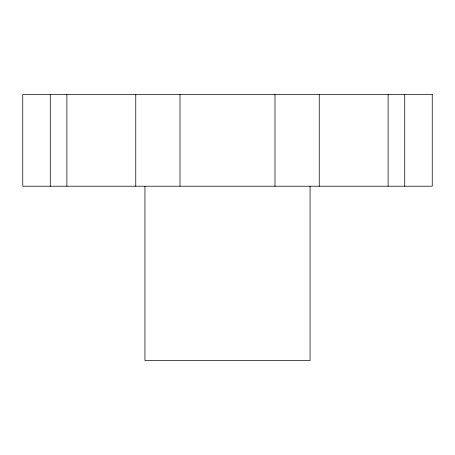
<?xml version="1.0" encoding="UTF-8"?>
<svg xmlns="http://www.w3.org/2000/svg" width="455" height="455" viewBox="0 0 455 455"><rect width="100%" height="100%" fill="white"/><g stroke="black" fill="none" stroke-linecap="round" stroke-linejoin="round"><path stroke-width="0.68" d="M404.728 94.475L404.728 186.214M388.115 94.475L388.115 186.214M319.239 94.475L319.239 186.214M310.065 186.214L310.065 360.525L144.935 360.525L144.935 186.214M274.991 94.475L274.991 186.214M180.009 94.475L180.009 186.214M135.761 94.475L135.761 186.214M66.885 94.475L66.885 186.214M50.272 94.475L50.272 186.214M432.25 94.475L22.75 94.475L22.75 186.214L432.25 186.214L432.25 94.475"/></g></svg>
